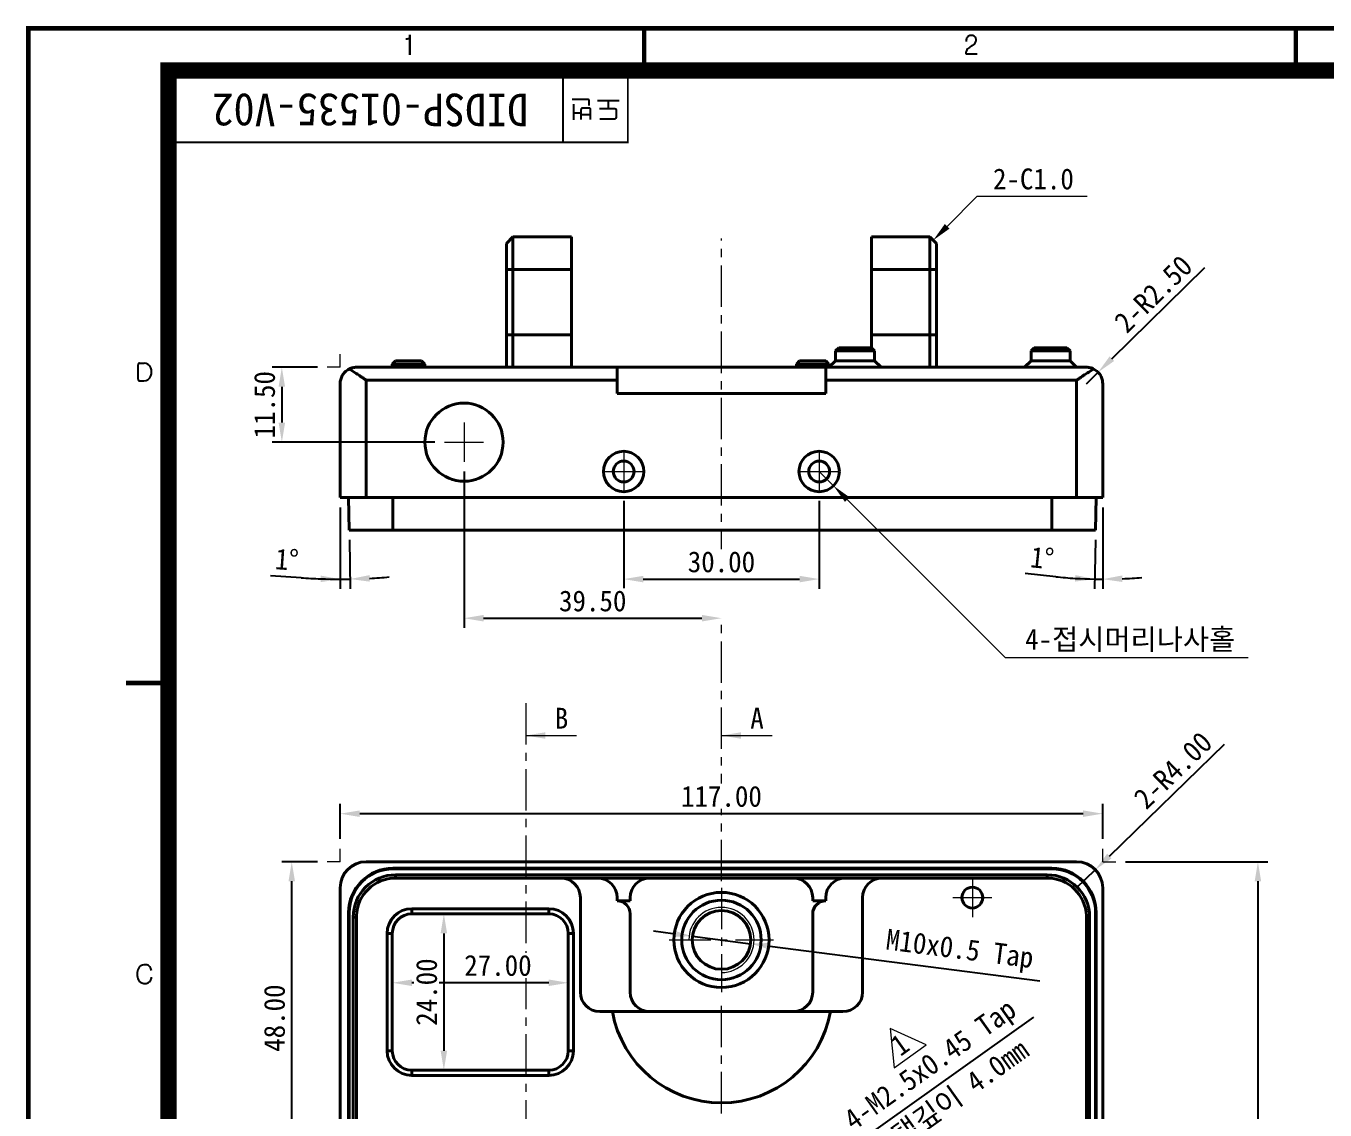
# Model space of a CAD drawing. Header units: millimetres. Extents: x 20 to 594, y 20 to 419.
# Drawn here: x 19.6 to 219, y 252.8 to 419.2 of the extents above; entities that cross this region are included whole.
import ezdxf

# ---------------------------------------------------------------- set-up
doc = ezdxf.new("R2010")
doc.units = ezdxf.units.MM
doc.linetypes.add('CENTERX2', pattern=[20.32, 12.7, -2.54, 2.54, -2.54])
doc.layers.get('0').update_dxf_attribs({"color": 6})
for name, color, linetype, lineweight in [('CENTER', 1, 'CENTERX2', 9), ('DIM', 2, 'Continuous', 9), ('HIDDEN', 252, 'Continuous', 13), ('OUTLINE', 3, 'Continuous', 40), ('기준선', 6, 'Continuous', 9)]:
    doc.layers.add(name, color=color, linetype=linetype, lineweight=lineweight)
doc.styles.get("Standard").update_dxf_attribs({"font": '', "height": 3.2})
doc.styles.get('Standard').set_extended_font_data('GulimChe')
doc.dimstyles.new('척도 1배 - (x.xx)', dxfattribs={"dimtxt": 3.2, "dimasz": 3, "dimexe": 1.5, "dimexo": 1.5, "dimgap": 1, "dimtad": 1, "dimzin": 0, "dimdsep": 46, "dimtxsty": 'Standard', "dimcen": 0, "dimclrd": 2, "dimclre": 2, "dimclrt": 2, "dimadec": 0, "dimazin": 0, "dimtfac": 0.75, "dimtmove": 0, "dimatfit": 0, "dimfxl": 1, "dimtfill": 1, "dimtolj": 1, "dimtzin": 0, "dimarcsym": 0})

# ---------------------------------------------------------------- blocks, each defined once
blk = doc.blocks.new('A-2_규격도면_동인광학')
for p, q in [((57.91, 397.24), (58.16, 397.24)), ((58.57, 397.85), (58.57, 394.79)), ((58.57, 394.79), (58.57, 397.85)), ((143.94, 396.82), (143.94, 397.08)), ((143.86, 394.95), (145.61, 394.95)), ((144.8, 396.18), (144.7, 396.12)), ((145.14, 396.42), (144.8, 396.18)), ((145.22, 396.49), (145.14, 396.42)), ((82, 391.36), (82, 381.36)), ((85.87, 387.91), (83.48, 387.91)), ((83.73, 384.78), (83.73, 387.2)), ((86.06, 387), (86.06, 387.76)), ((90.69, 387.72), (87.36, 387.72)), ((89.03, 386.68), (89.03, 387.72)), ((84.63, 385.83), (83.73, 385.83)), ((84.81, 386.37), (84.81, 384.88)), ((86.28, 385.57), (84.81, 385.57)), ((86.07, 386.58), (84.99, 386.58)), ((86.28, 384.88), (86.28, 386.41)), ((90.02, 386.48), (87.64, 386.48)), ((87.68, 384.98), (90.05, 384.98)), ((90.27, 385.19), (90.27, 386.25)), ((16.84, 345), (16.84, 347.24)), ((17.07, 347.48), (17.76, 347.48)), ((18.91, 254.23), (18.87, 254.4))]:
    blk.add_line(p, q)
for points, const_width in [([(0, 0), (0, 398.86), (574, 398.86), (574, 0)], 0.7), ([(21.5, 6.5), (21.5, 392.36), (567.5, 392.36), (567.5, 6.5)], 2.5)]:
    blk.add_lwpolyline(points, close=True, dxfattribs=dict(const_width=const_width))
for points, const_width in [([(94.5, 398.86), (94.5, 391.69)], 0.7), ([(194.5, 398.86), (194.5, 391.69)], 0.7), ([(22.5, 381.36), (92, 381.36), (92, 391.36)], 0.3), ([(15, 298.36), (22.17, 298.36)], 0.7)]:
    blk.add_lwpolyline(points, dxfattribs=dict(const_width=const_width))
for centre, radius, start, end in [((58.16, 397.66), 0.418, 270, 351.8564), ((144.61, 397.08), 0.675, 135.3614, 180), ((144.53, 397.16), 0.56, 116.1126, 135.3614), ((144.71, 396.81), 0.951, 75.511, 116.1126), ((144.8, 397.19), 0.566, 52.7857, 75.511), ((144.7, 397.05), 0.74, 352.4081, 52.7857), ((144.58, 397.06), 0.862, 318.1085, 352.4081), ((145.38, 394.91), 1.52, 161.3803, 178.4124), ((144.61, 395.17), 0.705, 132.8749, 161.3803), ((146.71, 392.9), 3.8, 121.9901, 132.8749), ((85.9, 387.76), 0.157, 0, 104.5405), ((84.99, 386.4), 0.181, 90, 191.0214), ((86.1, 386.41), 0.179, 0, 97.6654), ((90.04, 386.25), 0.23, 0, 93.1332), ((90.05, 385.19), 0.217, 270, 359.9617), ((17.07, 347.24), 0.234, 89.9627, 180), ((17.76, 346.37), 1.11, 18.7245, 90), ((17.08, 344.99), 0.241, 177.6028, 269.7704), ((17.75, 345.88), 1.12, 270.2296, 341.2755), ((17.03, 346.12), 1.88, 341.2755, 18.7245), ((17.42, 428.69), 83.93, 269.7704, 270.2296), ((18.62, 253.71), 1.93, 153.4408, 179.3877), ((18.66, 253.71), 1.97, 179.3877, 207.825), ((17.76, 254.14), 0.968, 126.0964, 153.4408), ((17.65, 254.29), 0.786, 112.6651, 126.0964), ((17.94, 253.61), 1.52, 84.5855, 112.6651), ((18, 254.27), 0.857, 49.4232, 84.5855), ((17.93, 254.19), 0.962, 12.5369, 49.4232), ((17.59, 253.45), 1.36, 325.2032, 351.393), ((17.78, 253.25), 0.971, 207.825, 248.4845), ((17.88, 253.51), 1.26, 248.4845, 279.0922), ((17.93, 253.21), 0.954, 279.0922, 325.2032)]:
    blk.add_arc(centre, radius, start, end)
blk = doc.blocks.new('*D3')
at = {"layer": 'Defpoints', "color": 0, "ltscale": 0.5, "transparency": 16777216}
for p in [(67.86, 298.32), (67.86, 292.94), (184.86, 292.94)]:
    blk.add_point(p, dxfattribs=at)
at = {"layer": 'DIM', "color": 2, "lineweight": -2, "ltscale": 0.5, "transparency": 16777216}
for p, q in [((67.86, 294.44), (67.86, 299.82)), ((184.86, 294.44), (184.86, 299.82)), ((181.86, 298.32), (70.86, 298.32))]:
    blk.add_line(p, q, dxfattribs=at)
at = {"layer": 'DIM', "color": 2, "ltscale": 0.5, "transparency": 16777216}
for points in [[(70.86, 298.82), (70.86, 297.82), (67.86, 298.32)], [(181.86, 298.82), (181.86, 297.82), (184.86, 298.32)]]:
    blk.add_solid(points, dxfattribs=at)
at = {"layer": 'DIM', "color": 2, "ltscale": 0.5, "transparency": 16777216, "insert": (126.36, 300.96), "char_height": 3.2, "attachment_point": 5, "bg_fill": 3, "box_fill_scale": 1.1, "bg_fill_color": 256, "bg_fill_true_color": 13158600, "bg_fill_transparency": 0}
blk.add_mtext('\\A1;117.00', dxfattribs=at)
blk = doc.blocks.new('*D9')
at = {"layer": 'Defpoints', "color": 0, "ltscale": 0.5, "transparency": 16777216}
for p in [(111.36, 347.83), (141.36, 347.83), (141.36, 334.32)]:
    blk.add_point(p, dxfattribs=at)
at = {"layer": 'DIM', "color": 2, "lineweight": -2, "ltscale": 0.5, "transparency": 16777216}
for p, q in [((111.36, 346.33), (111.36, 332.82)), ((141.36, 346.33), (141.36, 332.82)), ((114.36, 334.32), (138.36, 334.32))]:
    blk.add_line(p, q, dxfattribs=at)
at = {"layer": 'DIM', "color": 2, "ltscale": 0.5, "transparency": 16777216}
for points in [[(114.36, 334.82), (114.36, 333.82), (111.36, 334.32)], [(138.36, 334.82), (138.36, 333.82), (141.36, 334.32)]]:
    blk.add_solid(points, dxfattribs=at)
at = {"layer": 'DIM', "color": 2, "ltscale": 0.5, "transparency": 16777216, "insert": (126.36, 336.95), "char_height": 3.2, "attachment_point": 5, "bg_fill": 3, "box_fill_scale": 1.1, "bg_fill_color": 256, "bg_fill_true_color": 13158600, "bg_fill_transparency": 0}
blk.add_mtext('\\A1;30.00', dxfattribs=at)
blk = doc.blocks.new('*D10')
at = {"layer": 'Defpoints', "color": 0, "ltscale": 0.5, "transparency": 16777216}
for p in [(86.86, 352.33), (126.36, 328.32), (126.36, 328.32)]:
    blk.add_point(p, dxfattribs=at)
at = {"layer": 'DIM', "color": 2, "lineweight": -2, "ltscale": 0.5, "transparency": 16777216}
for p, q in [((86.86, 350.83), (86.86, 326.82)), ((89.86, 328.32), (123.36, 328.32))]:
    blk.add_line(p, q, dxfattribs=at)
at = {"layer": 'DIM', "color": 2, "ltscale": 0.5, "transparency": 16777216}
for points in [[(89.86, 328.82), (89.86, 327.82), (86.86, 328.32)], [(123.36, 328.82), (123.36, 327.82), (126.36, 328.32)]]:
    blk.add_solid(points, dxfattribs=at)
at = {"layer": 'DIM', "color": 2, "ltscale": 0.5, "transparency": 16777216, "insert": (106.61, 330.95), "char_height": 3.2, "attachment_point": 5, "bg_fill": 3, "box_fill_scale": 1.1, "bg_fill_color": 256, "bg_fill_true_color": 13158600, "bg_fill_transparency": 0}
blk.add_mtext('\\A1;39.50', dxfattribs=at)
blk = doc.blocks.new('*D11')
at = {"layer": 'Defpoints', "color": 0, "ltscale": 0.5, "transparency": 16777216}
for p in [(65.86, 366.83), (83.86, 355.33)]:
    blk.add_point(p, dxfattribs=at)
at = {"layer": 'DIM', "color": 2, "lineweight": -2, "ltscale": 0.5, "transparency": 16777216}
for p, q in [((64.36, 366.83), (57.41, 366.83)), ((58.91, 363.83), (58.91, 358.33)), ((82.36, 355.33), (57.41, 355.33))]:
    blk.add_line(p, q, dxfattribs=at)
at = {"layer": 'DIM', "color": 2, "ltscale": 0.5, "transparency": 16777216}
for points in [[(58.41, 363.83), (59.41, 363.83), (58.91, 366.83)], [(58.41, 358.33), (59.41, 358.33), (58.91, 355.33)]]:
    blk.add_solid(points, dxfattribs=at)
at = {"layer": 'DIM', "color": 2, "ltscale": 0.5, "transparency": 16777216, "insert": (56.27, 361.08), "char_height": 3.2, "attachment_point": 5, "rotation": 90, "bg_fill": 3, "box_fill_scale": 1.1, "bg_fill_color": 256, "bg_fill_true_color": 13158600, "bg_fill_transparency": 0}
blk.add_mtext('\\A1;11.50', dxfattribs=at)
at = {"layer": 'Defpoints', "color": 0, "ltscale": 0.5, "transparency": 16777216}
blk.add_point((58.91, 355.33), dxfattribs=at)
blk = doc.blocks.new('*D12')
at = {"layer": 'Defpoints', "color": 0, "ltscale": 0.5, "transparency": 16777216}
for p in [(184.86, 364.33), (183.86, 346.83), (184.86, 346.83), (183.77, 341.83), (184.46, 334.31)]:
    blk.add_point(p, dxfattribs=at)
at = {"layer": 'DIM', "color": 2, "lineweight": -2, "ltscale": 0.5, "transparency": 16777216}
for p, q in [((184.86, 345.33), (184.86, 332.81)), ((183.75, 340.33), (183.62, 332.82)), ((177.65, 334.69), (172.95, 335.17))]:
    blk.add_line(p, q, dxfattribs=at)
for start, end in [(264.0738, 269), (264.075, 266.5375), (269, 270), (272.4625, 274.925)]:
    blk.add_arc((184.86, 404.12), 69.81, start, end, dxfattribs=at)
at = {"layer": 'DIM', "color": 2, "ltscale": 0.5, "transparency": 16777216}
for points in [[(180.66, 334.94), (180.63, 333.94), (183.64, 334.32)], [(187.87, 333.88), (187.85, 334.88), (184.86, 334.31)]]:
    blk.add_solid(points, dxfattribs=at)
at = {"layer": 'DIM', "color": 2, "ltscale": 0.5, "transparency": 16777216, "insert": (175.58, 337.56), "char_height": 3.2, "attachment_point": 5, "rotation": 354.0738, "bg_fill": 3, "box_fill_scale": 1.1, "bg_fill_color": 256, "bg_fill_true_color": 13158600, "bg_fill_transparency": 0}
blk.add_mtext('\\A1;1°', dxfattribs=at)
blk = doc.blocks.new('*D13')
at = {"layer": 'Defpoints', "color": 0, "ltscale": 0.5, "transparency": 16777216}
for p in [(67.86, 364.33), (67.86, 346.83), (69.16, 346.83), (69.25, 341.83), (68.87, 334.32)]:
    blk.add_point(p, dxfattribs=at)
at = {"layer": 'DIM', "color": 2, "lineweight": -2, "ltscale": 0.5, "transparency": 16777216}
for p, q in [((67.86, 345.33), (67.86, 332.81)), ((69.27, 340.33), (69.41, 332.83)), ((61.86, 334.52), (57.15, 334.84))]:
    blk.add_line(p, q, dxfattribs=at)
for start, end in [(266.0475, 270), (266.0481, 268.0241), (270, 271), (272.9759, 274.9519)]:
    blk.add_arc((67.86, 421.31), 86.99, start, end, dxfattribs=at)
at = {"layer": 'DIM', "color": 2, "ltscale": 0.5, "transparency": 16777216}
for points in [[(72.4, 333.93), (72.36, 334.93), (69.38, 334.33)], [(64.87, 334.86), (64.85, 333.86), (67.86, 334.31)]]:
    blk.add_solid(points, dxfattribs=at)
at = {"layer": 'DIM', "color": 2, "ltscale": 0.5, "transparency": 16777216, "insert": (59.69, 337.32), "char_height": 3.2, "attachment_point": 5, "rotation": 356.0475, "bg_fill": 3, "box_fill_scale": 1.1, "bg_fill_color": 256, "bg_fill_true_color": 13158600, "bg_fill_transparency": 0}
blk.add_mtext('\\A1;1°', dxfattribs=at)
blk = doc.blocks.new('*D14')
at = {"layer": 'Defpoints', "color": 0, "ltscale": 0.5, "transparency": 16777216}
for p in [(186.86, 290.94), (184.86, 150.94), (208.68, 150.94)]:
    blk.add_point(p, dxfattribs=at)
at = {"layer": 'DIM', "color": 2, "lineweight": -2, "ltscale": 0.5, "transparency": 16777216}
for p, q in [((188.36, 290.94), (210.18, 290.94)), ((208.68, 287.94), (208.68, 153.94)), ((186.36, 150.94), (210.18, 150.94))]:
    blk.add_line(p, q, dxfattribs=at)
at = {"layer": 'DIM', "color": 2, "ltscale": 0.5, "transparency": 16777216}
for points in [[(208.18, 287.94), (209.18, 287.94), (208.68, 290.94)], [(208.18, 153.94), (209.18, 153.94), (208.68, 150.94)]]:
    blk.add_solid(points, dxfattribs=at)
at = {"layer": 'DIM', "color": 2, "ltscale": 0.5, "transparency": 16777216, "insert": (206.04, 220.94), "char_height": 3.2, "attachment_point": 5, "rotation": 90, "bg_fill": 3, "box_fill_scale": 1.1, "bg_fill_color": 256, "bg_fill_true_color": 13158600, "bg_fill_transparency": 0}
blk.add_mtext('\\A1;140.00', dxfattribs=at)
blk = doc.blocks.new('*D15')
at = {"layer": 'Defpoints', "color": 0, "ltscale": 0.5, "transparency": 16777216}
for p in [(60.43, 290.94), (65.86, 290.94), (75.36, 242.94)]:
    blk.add_point(p, dxfattribs=at)
at = {"layer": 'DIM', "color": 2, "lineweight": -2, "ltscale": 0.5, "transparency": 16777216}
for p, q in [((64.36, 290.94), (58.93, 290.94)), ((60.43, 245.94), (60.43, 287.94)), ((73.86, 242.94), (58.93, 242.94))]:
    blk.add_line(p, q, dxfattribs=at)
at = {"layer": 'DIM', "color": 2, "ltscale": 0.5, "transparency": 16777216}
for points in [[(59.93, 287.94), (60.93, 287.94), (60.43, 290.94)], [(59.93, 245.94), (60.93, 245.94), (60.43, 242.94)]]:
    blk.add_solid(points, dxfattribs=at)
at = {"layer": 'DIM', "color": 2, "ltscale": 0.5, "transparency": 16777216, "insert": (57.79, 266.94), "char_height": 3.2, "attachment_point": 5, "rotation": 90, "bg_fill": 3, "box_fill_scale": 1.1, "bg_fill_color": 256, "bg_fill_true_color": 13158600, "bg_fill_transparency": 0}
blk.add_mtext('\\A1;48.00', dxfattribs=at)
blk = doc.blocks.new('*D21')
at = {"layer": 'Defpoints', "color": 0, "ltscale": 0.5, "transparency": 16777216}
for p in [(141.38, 243.66), (139.34, 242.21)]:
    blk.add_point(p, dxfattribs=at)
at = {"layer": 'DIM', "color": 2, "lineweight": -2, "ltscale": 0.5, "transparency": 16777216}
for p, q in [((143.82, 245.4), (174.31, 267.11)), ((139.34, 242.21), (141.38, 243.66)), ((136.9, 240.47), (134.46, 238.73))]:
    blk.add_line(p, q, dxfattribs=at)
at = {"layer": 'DIM', "color": 2, "ltscale": 0.5, "transparency": 16777216}
for points in [[(143.53, 245.81), (144.11, 245), (141.38, 243.66)], [(136.61, 240.88), (137.19, 240.07), (139.34, 242.21)]]:
    blk.add_solid(points, dxfattribs=at)
at = {"layer": 'DIM', "color": 1, "ltscale": 0.5, "transparency": 16777216, "insert": (158.6, 259.5), "char_height": 3.2, "attachment_point": 5, "rotation": 35.4533, "bg_fill": 3, "box_fill_scale": 1.1, "bg_fill_color": 256, "bg_fill_true_color": 13158600, "bg_fill_transparency": 0}
blk.add_mtext('\\A1;4-M2.5x0.45 Tap', dxfattribs=at)
blk = doc.blocks.new('*D22')
at = {"layer": 'Defpoints', "color": 0, "ltscale": 0.5, "transparency": 16777216}
for p in [(75.86, 272.37), (75.86, 272.37), (102.86, 272.37)]:
    blk.add_point(p, dxfattribs=at)
at = {"layer": 'DIM', "color": 2, "lineweight": -2, "ltscale": 0.5, "transparency": 16777216}
blk.add_line((99.86, 272.37), (78.86, 272.37), dxfattribs=at)
at = {"layer": 'DIM', "color": 2, "ltscale": 0.5, "transparency": 16777216}
for points in [[(78.86, 272.87), (78.86, 271.87), (75.86, 272.37)], [(99.86, 272.87), (99.86, 271.87), (102.86, 272.37)]]:
    blk.add_solid(points, dxfattribs=at)
at = {"layer": 'DIM', "color": 2, "ltscale": 0.5, "transparency": 16777216, "insert": (92.07, 275.01), "char_height": 3.2, "attachment_point": 5, "bg_fill": 3, "box_fill_scale": 1.1, "bg_fill_color": 256, "bg_fill_true_color": 13158600, "bg_fill_transparency": 0}
blk.add_mtext('\\A1;27.00', dxfattribs=at)
blk = doc.blocks.new('*D23')
at = {"layer": 'Defpoints', "color": 0, "ltscale": 0.5, "transparency": 16777216}
for p in [(83.77, 282.94), (83.77, 258.94), (83.77, 258.94)]:
    blk.add_point(p, dxfattribs=at)
at = {"layer": 'DIM', "color": 2, "lineweight": -2, "ltscale": 0.5, "transparency": 16777216}
blk.add_line((83.77, 279.94), (83.77, 261.94), dxfattribs=at)
at = {"layer": 'DIM', "color": 2, "ltscale": 0.5, "transparency": 16777216}
for points in [[(83.27, 279.94), (84.27, 279.94), (83.77, 282.94)], [(83.27, 261.94), (84.27, 261.94), (83.77, 258.94)]]:
    blk.add_solid(points, dxfattribs=at)
at = {"layer": 'DIM', "color": 2, "ltscale": 0.5, "transparency": 16777216, "insert": (81.13, 270.94), "char_height": 3.2, "attachment_point": 5, "rotation": 90, "bg_fill": 3, "box_fill_scale": 1.1, "bg_fill_color": 256, "bg_fill_true_color": 13158600, "bg_fill_transparency": 0}
blk.add_mtext('\\A1;24.00', dxfattribs=at)
blk = doc.blocks.new('*D47')
at = {"layer": 'Defpoints', "color": 0, "ltscale": 0.5, "transparency": 16777216}
for p in [(121.9, 279.51), (130.82, 278.37)]:
    blk.add_point(p, dxfattribs=at)
at = {"layer": 'DIM', "color": 2, "lineweight": -2, "ltscale": 0.5, "transparency": 16777216}
for p, q in [((118.92, 279.89), (115.95, 280.27)), ((121.9, 279.51), (130.82, 278.37)), ((133.8, 277.98), (175.21, 272.67))]:
    blk.add_line(p, q, dxfattribs=at)
at = {"layer": 'DIM', "color": 2, "ltscale": 0.5, "transparency": 16777216}
for points in [[(118.99, 280.39), (118.86, 279.4), (121.9, 279.51)], [(133.86, 278.48), (133.74, 277.49), (130.82, 278.37)]]:
    blk.add_solid(points, dxfattribs=at)
at = {"layer": 'DIM', "color": 2, "ltscale": 0.5, "transparency": 16777216, "insert": (162.89, 277.19), "char_height": 3.2, "attachment_point": 5, "rotation": 352.6912, "bg_fill": 3, "box_fill_scale": 1.1, "bg_fill_color": 256, "bg_fill_true_color": 13158600, "bg_fill_transparency": 0}
blk.add_mtext('\\A1;M10x0.5 Tap', dxfattribs=at)
blk = doc.blocks.new('*D109')
at = {"layer": 'Defpoints', "color": 0, "ltscale": 0.5, "transparency": 16777216}
for p in [(184.14, 366.05), (182.36, 364.3)]:
    blk.add_point(p, dxfattribs=at)
at = {"layer": 'DIM', "color": 2, "lineweight": -2, "ltscale": 0.5, "transparency": 16777216}
for p, q in [((186.28, 368.15), (200.53, 382.13)), ((182.36, 364.3), (184.14, 366.05))]:
    blk.add_line(p, q, dxfattribs=at)
at = {"layer": 'DIM', "color": 2, "ltscale": 0.5, "transparency": 16777216}
blk.add_solid([(185.93, 368.51), (186.63, 367.8), (184.14, 366.05)], dxfattribs=at)
at = {"layer": 'DIM', "color": 2, "ltscale": 0.5, "transparency": 16777216, "insert": (192.63, 378.08), "char_height": 3.2, "attachment_point": 5, "rotation": 44.4436, "bg_fill": 3, "box_fill_scale": 1.1, "bg_fill_color": 256, "bg_fill_true_color": 13158600, "bg_fill_transparency": 0}
blk.add_mtext('\\A1;2-R2.50', dxfattribs=at)
blk = doc.blocks.new('*D110')
at = {"layer": 'Defpoints', "color": 0, "ltscale": 0.5, "transparency": 16777216}
for p in [(183.73, 289.72), (180.86, 286.94)]:
    blk.add_point(p, dxfattribs=at)
at = {"layer": 'DIM', "color": 2, "lineweight": -2, "ltscale": 0.5, "transparency": 16777216}
for p, q in [((185.88, 291.81), (203.57, 308.99)), ((180.86, 286.94), (183.73, 289.72))]:
    blk.add_line(p, q, dxfattribs=at)
at = {"layer": 'DIM', "color": 2, "ltscale": 0.5, "transparency": 16777216}
blk.add_solid([(185.54, 292.17), (186.23, 291.46), (183.73, 289.72)], dxfattribs=at)
at = {"layer": 'DIM', "color": 2, "ltscale": 0.5, "transparency": 16777216, "insert": (195.65, 304.98), "char_height": 3.2, "attachment_point": 5, "rotation": 44.1464, "bg_fill": 3, "box_fill_scale": 1.1, "bg_fill_color": 256, "bg_fill_true_color": 13158600, "bg_fill_transparency": 0}
blk.add_mtext('\\A1;2-R4.00', dxfattribs=at)

msp = doc.modelspace()

# ---------------------------------------------------------------- linework, layer by layer
at = {"layer": 'CENTER', "ltscale": 0.5}
for p, q in [((126.361, 335.466), (126.361, 386.588)), ((86.861, 358.33), (86.861, 352.33)), ((83.861, 355.33), (89.861, 355.33)), ((111.361, 353.83), (111.361, 347.83)), ((141.361, 353.83), (141.361, 347.83)), ((108.361, 350.83), (114.361, 350.83)), ((138.361, 350.83), (144.361, 350.83)), ((126.361, 287.939), (126.361, 328.559)), ((96.361, 315.296), (96.361, 134.893)), ((164.861, 288.439), (164.861, 282.439)), ((126.361, 286.939), (126.361, 270.939)), ((161.861, 285.439), (167.861, 285.439)), ((118.361, 278.939), (134.361, 278.939)), ((126.361, 130.411), (126.361, 269.939))]:
    msp.add_line(p, q, dxfattribs=at)
at = {"layer": 'DIM', "color": 2, "ltscale": 0.5}
for p, q in [((160.983, 388.451), (165.603, 393.072)), ((165.603, 393.072), (182.493, 393.072)), ((145.675, 346.516), (169.918, 322.272)), ((169.918, 322.272), (207.197, 322.272)), ((96.361, 310.315), (104.125, 310.315)), ((126.361, 310.315), (134.125, 310.315))]:
    msp.add_line(p, q, dxfattribs=at)
for points in [[(160.629, 388.805), (161.336, 388.097), (158.861, 386.33)], [(145.321, 346.163), (146.028, 346.87), (143.553, 348.638)], [(99.361, 310.815), (99.361, 309.815), (96.361, 310.315)], [(129.361, 310.815), (129.361, 309.815), (126.361, 310.315)]]:
    msp.add_solid(points, dxfattribs=at)
at = {"layer": 'OUTLINE'}
for p, q in [((94.361, 386.83), (93.361, 385.83)), ((94.361, 386.83), (94.361, 381.83)), ((94.361, 386.83), (103.361, 386.83)), ((103.361, 386.83), (103.361, 381.83)), ((149.361, 386.83), (158.361, 386.83)), ((149.361, 381.83), (149.361, 386.83)), ((158.361, 381.83), (158.361, 386.83)), ((159.361, 385.83), (158.361, 386.83)), ((93.361, 381.83), (93.361, 385.83)), ((159.361, 385.83), (159.361, 381.83)), ((94.361, 381.83), (93.361, 381.83)), ((93.361, 371.83), (93.361, 381.83)), ((103.361, 381.83), (94.361, 381.83)), ((94.361, 381.83), (94.361, 371.83)), ((103.361, 381.83), (103.361, 371.83)), ((158.361, 381.83), (149.361, 381.83)), ((149.361, 381.83), (149.361, 371.83)), ((159.361, 381.83), (158.361, 381.83)), ((158.361, 371.83), (158.361, 381.83)), ((159.361, 381.83), (159.361, 371.83)), ((93.361, 366.83), (93.361, 371.83)), ((94.361, 371.83), (93.361, 371.83)), ((94.361, 371.83), (94.361, 366.83)), ((94.361, 371.83), (103.361, 371.83)), ((103.361, 371.83), (103.361, 366.83)), ((149.361, 371.83), (158.361, 371.83)), ((149.361, 369.83), (149.361, 371.83)), ((158.361, 366.83), (158.361, 371.83)), ((159.361, 371.83), (158.361, 371.83)), ((159.361, 371.83), (159.361, 366.83)), ((144.361, 369.83), (143.861, 369.33)), ((143.861, 369.33), (143.861, 367.83)), ((146.861, 369.33), (143.861, 369.33)), ((144.361, 369.83), (149.361, 369.83)), ((149.861, 369.33), (146.861, 369.33)), ((149.861, 369.33), (149.361, 369.83)), ((149.861, 367.83), (149.861, 369.33)), ((174.361, 369.83), (173.861, 369.33)), ((173.861, 369.33), (173.861, 367.83)), ((176.861, 369.33), (173.861, 369.33)), ((174.361, 369.83), (179.361, 369.83)), ((179.861, 369.33), (176.861, 369.33)), ((179.861, 369.33), (179.361, 369.83)), ((179.861, 367.83), (179.861, 369.33)), ((70.361, 366.83), (110.361, 366.83)), ((76.361, 367.83), (75.861, 367.33)), ((75.861, 367.33), (75.861, 366.83)), ((80.861, 367.33), (75.861, 367.33)), ((76.361, 367.83), (80.361, 367.83)), ((80.861, 367.33), (80.361, 367.83)), ((80.861, 366.83), (80.861, 367.33)), ((110.361, 366.83), (110.361, 364.83)), ((142.361, 366.83), (110.361, 366.83)), ((138.361, 367.83), (137.861, 367.33)), ((137.861, 367.33), (137.861, 366.83)), ((142.861, 367.33), (137.861, 367.33)), ((138.361, 367.83), (142.361, 367.83)), ((142.861, 367.33), (142.361, 367.83)), ((142.361, 364.83), (142.361, 366.83)), ((142.361, 366.83), (182.361, 366.83)), ((143.861, 367.83), (142.861, 366.83)), ((142.861, 366.83), (142.861, 367.33)), ((143.861, 367.83), (149.861, 367.83)), ((150.861, 366.83), (149.861, 367.83)), ((173.861, 367.83), (172.861, 366.83)), ((173.861, 367.83), (179.861, 367.83)), ((180.861, 366.83), (179.861, 367.83)), ((110.361, 364.83), (71.861, 364.83)), ((71.861, 364.83), (71.861, 346.83)), ((110.361, 362.83), (110.361, 364.83)), ((180.861, 364.83), (142.361, 364.83)), ((142.361, 364.83), (142.361, 362.83)), ((180.861, 364.83), (180.861, 346.83)), ((67.861, 364.33), (67.861, 346.83)), ((110.361, 362.83), (142.361, 362.83)), ((184.861, 364.33), (184.861, 346.83)), ((67.861, 346.83), (71.861, 346.83)), ((69.249, 341.83), (69.161, 346.83)), ((71.861, 346.83), (180.861, 346.83)), ((75.961, 341.83), (75.961, 346.83)), ((177.061, 341.83), (177.061, 346.83)), ((180.861, 346.83), (184.861, 346.83)), ((183.774, 341.83), (183.861, 346.83)), ((75.961, 341.83), (69.249, 341.83)), ((177.061, 341.83), (75.961, 341.83)), ((183.774, 341.83), (177.061, 341.83)), ((71.861, 290.939), (180.861, 290.939)), ((75.961, 289.852), (75.961, 289.939)), ((75.961, 289.939), (177.061, 289.939)), ((177.061, 289.852), (75.961, 289.852)), ((177.061, 289.852), (177.061, 289.939)), ((76.361, 288.939), (176.361, 288.939)), ((76.361, 288.439), (76.361, 288.939)), ((176.361, 288.439), (76.361, 288.439)), ((176.361, 288.439), (176.361, 288.939)), ((67.861, 150.939), (67.861, 286.939)), ((104.711, 270.939), (104.711, 285.439)), ((110.361, 285.439), (110.361, 284.939)), ((112.361, 284.939), (112.361, 285.439)), ((140.361, 285.439), (140.361, 284.939)), ((142.361, 284.939), (142.361, 285.439)), ((148.011, 285.439), (148.011, 270.939)), ((184.861, 150.939), (184.861, 286.939)), ((69.161, 150.939), (69.161, 283.139)), ((69.249, 283.139), (69.161, 283.139)), ((69.249, 283.139), (69.249, 150.939)), ((78.861, 283.739), (99.861, 283.739)), ((78.861, 283.739), (78.861, 282.939)), ((99.861, 283.739), (99.861, 282.939)), ((110.361, 284.939), (112.361, 284.939)), ((140.361, 284.939), (142.361, 284.939)), ((183.774, 150.939), (183.774, 283.139)), ((183.774, 283.139), (183.861, 283.139)), ((183.861, 150.939), (183.861, 283.139)), ((69.861, 150.939), (69.861, 282.439)), ((70.361, 282.439), (69.861, 282.439)), ((70.361, 282.656), (70.365, 282.656)), ((70.361, 282.439), (70.361, 150.939)), ((99.861, 282.939), (78.861, 282.939)), ((112.361, 270.939), (112.361, 282.939)), ((140.361, 282.939), (140.361, 270.939)), ((182.357, 282.656), (182.361, 282.656)), ((182.361, 282.439), (182.861, 282.439)), ((182.361, 150.939), (182.361, 282.439)), ((182.861, 282.439), (182.861, 150.939)), ((75.061, 261.939), (75.061, 279.939)), ((75.861, 279.939), (75.061, 279.939)), ((75.861, 279.939), (75.861, 261.939)), ((103.661, 279.939), (102.861, 279.939)), ((102.861, 261.939), (102.861, 279.939)), ((103.661, 279.939), (103.661, 261.939)), ((115.361, 267.939), (107.711, 267.939)), ((115.361, 267.939), (137.361, 267.939)), ((145.011, 267.939), (137.361, 267.939)), ((75.861, 261.939), (75.061, 261.939)), ((103.661, 261.939), (102.861, 261.939)), ((78.861, 258.939), (99.861, 258.939)), ((78.861, 258.939), (78.861, 258.139)), ((99.861, 258.139), (78.861, 258.139)), ((99.861, 258.939), (99.861, 258.139))]:
    msp.add_line(p, q, dxfattribs=at)
for centre, radius in [((86.861, 355.33), 6), ((111.361, 350.83), 3.1), ((141.361, 350.83), 3.1), ((111.361, 350.83), 1.6), ((141.361, 350.83), 1.6), ((164.861, 285.439), 1.6), ((126.361, 278.939), 7.3), ((126.361, 278.939), 6.1), ((126.361, 278.939), 4.5)]:
    msp.add_circle(centre, radius, dxfattribs=at)
for centre, radius, start, end in [((71.861, 286.939), 4, 90, 180), ((75.961, 283.139), 6.8, 90, 180), ((75.961, 283.139), 6.713, 90, 180), ((177.061, 283.139), 6.8, 0, 90), ((177.061, 283.139), 6.713, 0, 90), ((180.861, 286.939), 4, 0, 90), ((76.361, 282.439), 6.5, 90, 180), ((76.361, 282.439), 6, 90, 177.92313), ((101.711, 285.439), 3, 0, 90), ((107.361, 285.439), 3, 0, 90), ((115.361, 285.439), 3, 90, 180), ((137.361, 285.439), 3, 0, 90), ((145.361, 285.439), 3, 90, 180), ((151.011, 285.439), 3, 90, 180), ((176.361, 282.439), 6.5, 0, 90), ((176.361, 282.439), 6, 2.07687, 90), ((78.861, 279.939), 3.8, 90, 180), ((99.861, 279.939), 3.8, 0, 90), ((110.361, 282.939), 2, 0, 90), ((142.361, 282.939), 2, 90, 180), ((78.861, 279.939), 3, 90, 180), ((99.861, 279.939), 3, 0, 90), ((107.711, 270.939), 3, 180, 270), ((115.361, 270.939), 3, 180, 270), ((137.361, 270.939), 3, 270, 0), ((145.011, 270.939), 3, 270, 0), ((126.361, 270.939), 17, 190.16425, 349.83575), ((78.861, 261.939), 3.8, 180, 270), ((78.861, 261.939), 3, 180, 270), ((99.861, 261.939), 3.8, 270, 0), ((99.861, 261.939), 3, 270, 0)]:
    msp.add_arc(centre, radius, start, end, dxfattribs=at)
for points, knots in [([(69.225, 366.557), (69.407, 366.649), (69.593, 366.717), (69.973, 366.807), (70.169, 366.83), (70.361, 366.83)], [0, 0, 0, 0, 0.5, 0.5, 1, 1, 1, 1]), ([(183.497, 366.557), (183.316, 366.649), (183.13, 366.717), (182.75, 366.807), (182.554, 366.83), (182.361, 366.83)], [0, 0, 0, 0, 0.5, 0.5, 1, 1, 1, 1]), ([(69.225, 366.557), (69.106, 366.496), (68.993, 366.426), (68.788, 366.277), (68.694, 366.197), (68.437, 365.944), (68.296, 365.757), (68.076, 365.368), (67.996, 365.167), (67.888, 364.754), (67.861, 364.541), (67.861, 364.33)], [0, 0, 0, 0, 0.125, 0.125, 0.25, 0.25, 0.5, 0.5, 0.75, 0.75, 1, 1, 1, 1]), ([(69.225, 366.557), (69.422, 366.456), (69.628, 366.336), (70.058, 366.071), (70.277, 365.927), (70.72, 365.629), (70.944, 365.474), (71.287, 365.235), (71.402, 365.154), (71.631, 364.992), (71.747, 364.91), (71.861, 364.83)], [0, 0, 0, 0, 0.25, 0.25, 0.5, 0.5, 0.75, 0.75, 0.875, 0.875, 1, 1, 1, 1]), ([(183.497, 366.557), (183.3, 366.456), (183.094, 366.336), (182.665, 366.071), (182.445, 365.927), (182.003, 365.629), (181.778, 365.474), (181.436, 365.235), (181.321, 365.154), (181.091, 364.992), (180.975, 364.91), (180.861, 364.83)], [0, 0, 0, 0, 0.25, 0.25, 0.5, 0.5, 0.75, 0.75, 0.875, 0.875, 1, 1, 1, 1]), ([(183.497, 366.557), (183.617, 366.496), (183.729, 366.426), (183.935, 366.277), (184.028, 366.197), (184.285, 365.944), (184.426, 365.757), (184.646, 365.368), (184.727, 365.167), (184.834, 364.754), (184.861, 364.541), (184.861, 364.33)], [0, 0, 0, 0, 0.125, 0.125, 0.25, 0.25, 0.5, 0.5, 0.75, 0.75, 1, 1, 1, 1])]:
    msp.add_open_spline(points, degree=3, knots=knots, dxfattribs=at)
for points in [[(70.361, 282.439), (70.361, 282.511), (70.361, 282.584), (70.361, 282.656)], [(182.361, 282.656), (182.361, 282.584), (182.361, 282.511), (182.361, 282.439)]]:
    msp.add_open_spline(points, degree=3, dxfattribs=at)
at = {"layer": '기준선', "ltscale": 0.5}
for p, q in [((67.861, 366.83), (67.861, 368.83)), ((67.861, 366.83), (65.861, 366.83)), ((67.861, 290.939), (67.861, 292.939)), ((184.861, 290.939), (184.861, 292.939)), ((67.861, 290.939), (65.861, 290.939)), ((184.861, 290.939), (186.861, 290.939))]:
    msp.add_line(p, q, dxfattribs=at)

# ---------------------------------------------------------------- block references
msp.add_blockref('A-2_규격도면_동인광학', (20, 20))

# ---------------------------------------------------------------- texts
at = {"layer": 'DIM', "insert": (72.5, 406.359), "char_height": 5, "width": 60, "attachment_point": 5, "rotation": 180}
msp.add_mtext('DIDSP-01535-V02', dxfattribs=at)
at = {"layer": 'DIM', "color": 2, "ltscale": 0.5, "char_height": 3.2, "attachment_point": 5}
for s, insert in [('\\A1;B', (101.821, 312.965)), ('\\A1;A', (131.821, 312.965))]:
    msp.add_mtext(s, dxfattribs=dict(at, insert=insert))

# ---------------------------------------------------------------- next in the draw order: texts
at = {"layer": 'DIM', "color": 2, "ltscale": 0.5, "char_height": 3.2, "attachment_point": 5, "bg_fill": 3, "box_fill_scale": 1.1, "bg_fill_color": 256, "bg_fill_true_color": 13158600, "bg_fill_transparency": 0}
for s, insert in [('\\A1;2-C1.0', (174.231, 395.714)), ('\\A1;4-접시머리나사홀', (189.08, 324.915))]:
    msp.add_mtext(s, dxfattribs=dict(at, insert=insert))

# ---------------------------------------------------------------- next in the draw order: dimensions: what is measured, and where the dimension line sits
at = {"layer": 'DIM', "ltscale": 0.5}
dim = msp.add_linear_dim(base=(58.908, 355.33), p1=(65.861, 366.83), p2=(83.861, 355.33), angle=90, dimstyle='척도 1배 - (x.xx)', dxfattribs=at)
dim.commit()
dim.dimension.update_dxf_attribs({"geometry": '*D11', "text_midpoint": (58.908, 361.08), "dimtype": 160})
dim = msp.add_angular_dim_2l(base=(184.455, 334.314), line1=((183.774, 341.83), (183.861, 346.83)), line2=((184.861, 364.33), (184.861, 346.83)), dimstyle='척도 1배 - (x.xx)', dxfattribs=at)
dim.commit()
dim.dimension.update_dxf_attribs({"geometry": '*D12', "text_midpoint": (175.576, 337.558)})
for base, p1, p2, picture, middle in [((141.361, 334.315), (111.361, 347.83), (141.361, 347.83), '*D9', (126.361, 336.953)), ((67.861, 298.315), (184.861, 292.939), (67.861, 292.939), '*D3', (126.361, 300.958))]:
    dim = msp.add_linear_dim(base=base, p1=p1, p2=p2, dimstyle='척도 1배 - (x.xx)', dxfattribs=at)
    dim.commit()
    dim.dimension.update_dxf_attribs({"geometry": picture, "text_midpoint": middle})
for base, p1, p2, picture, middle in [((60.429, 290.939), (75.361, 242.939), (65.861, 290.939), '*D15', (57.789, 266.939)), ((208.678, 150.939), (186.861, 290.939), (184.861, 150.939), '*D14', (206.035, 220.939))]:
    dim = msp.add_linear_dim(base=base, p1=p1, p2=p2, angle=90, dimstyle='척도 1배 - (x.xx)', dxfattribs=at)
    dim.commit()
    dim.dimension.update_dxf_attribs({"geometry": picture, "text_midpoint": middle})
dim = msp.add_diameter_dim_2p(p1=(139.343, 242.214), p2=(141.379, 243.664), text='4-M2.5x0.45 Tap', dimstyle='척도 1배 - (x.xx)', override={"dimclrt": 1}, dxfattribs=at)
dim.commit()
dim.dimension.update_dxf_attribs({"geometry": '*D21', "text_midpoint": (160.288, 257.128), "dimtype": 163})

# ---------------------------------------------------------------- next in the draw order: linework, layer by layer
msp.add_line((141.361, 350.83), (143.553, 348.638), dxfattribs=at)

# ---------------------------------------------------------------- next in the draw order: texts
at = {"layer": 'DIM', "color": 2, "ltscale": 0.5, "insert": (159.756, 253.062), "char_height": 3.2, "attachment_point": 5, "rotation": 35.45328, "bg_fill": 3, "box_fill_scale": 1.1, "bg_fill_color": 256, "bg_fill_true_color": 13158600, "bg_fill_transparency": 0}
msp.add_mtext('\\A1;유효탭깊이 4.0mm', dxfattribs=at)

# ---------------------------------------------------------------- next in the draw order: dimensions: what is measured, and where the dimension line sits
at = {"layer": 'DIM', "ltscale": 0.5}
dim = msp.add_radius_dim(center=(182.356, 364.302), mpoint=(184.141, 366.052), text='2-<>', dimstyle='척도 1배 - (x.xx)', dxfattribs=at)
dim.commit()
dim.dimension.update_dxf_attribs({"geometry": '*D109', "text_midpoint": (192.628, 378.077)})
dim = msp.add_angular_dim_2l(base=(68.873, 334.318), line1=((69.249, 341.83), (69.161, 346.83)), line2=((67.861, 364.33), (67.861, 346.83)), dimstyle='척도 1배 - (x.xx)', dxfattribs=at)
dim.commit()
dim.dimension.update_dxf_attribs({"geometry": '*D13', "text_midpoint": (59.689, 337.318)})
dim = msp.add_linear_dim(base=(126.361, 328.315), p1=(86.861, 352.33), p2=(126.361, 328.315), dimstyle='척도 1배 - (x.xx)', dxfattribs=at)
dim.commit()
dim.dimension.update_dxf_attribs({"geometry": '*D10', "text_midpoint": (106.611, 330.953)})
dim = msp.add_radius_dim(center=(180.861, 286.939), mpoint=(183.732, 289.725), text='2-<>', dimstyle='척도 1배 - (x.xx)', dxfattribs=at)
dim.commit()
dim.dimension.update_dxf_attribs({"geometry": '*D110', "text_midpoint": (197.491, 303.08), "dimtype": 164})
dim = msp.add_diameter_dim_2p(p1=(121.898, 279.511), p2=(130.825, 278.367), text='M10x0.5 Tap', dimstyle='척도 1배 - (x.xx)', dxfattribs=at)
dim.commit()
dim.dimension.update_dxf_attribs({"geometry": '*D47', "text_midpoint": (162.522, 274.301), "dimtype": 163})
dim = msp.add_linear_dim(base=(75.861, 272.373), p1=(102.861, 272.373), p2=(75.861, 272.373), dimstyle='척도 1배 - (x.xx)', dxfattribs=at)
dim.commit()
dim.dimension.update_dxf_attribs({"geometry": '*D22', "text_midpoint": (92.069, 272.373), "dimtype": 160})

# ---------------------------------------------------------------- next in the draw order: linework, layer by layer
at = {"layer": 'HIDDEN', "ltscale": 0.5}
msp.add_arc((126.361, 278.939), 5, 270, 180, dxfattribs=at)

# ---------------------------------------------------------------- next in the draw order: texts
at = {"layer": 'DIM', "color": 1, "ltscale": 0.5, "insert": (153.722, 262.88), "char_height": 3.2, "attachment_point": 5, "rotation": 35.55081, "bg_fill": 3, "box_fill_scale": 1.1, "bg_fill_color": 256, "bg_fill_true_color": 13158600, "bg_fill_transparency": 0}
msp.add_mtext('\\A1;1', dxfattribs=at)

# ---------------------------------------------------------------- next in the draw order: dimensions: what is measured, and where the dimension line sits
at = {"layer": 'DIM', "ltscale": 0.5}
dim = msp.add_linear_dim(base=(83.775, 258.939), p1=(83.775, 282.939), p2=(83.775, 258.939), angle=90, dimstyle='척도 1배 - (x.xx)', dxfattribs=at)
dim.commit()
dim.dimension.update_dxf_attribs({"geometry": '*D23', "text_midpoint": (81.134, 270.939)})

# ---------------------------------------------------------------- next in the draw order: linework, layer by layer
at = {"layer": 'DIM', "color": 1, "ltscale": 0.5}
msp.add_lwpolyline([(152.271, 265.366), (152.857, 259.332), (157.79, 262.857)], close=True, dxfattribs=at)

doc.saveas('drawing.dxf')
